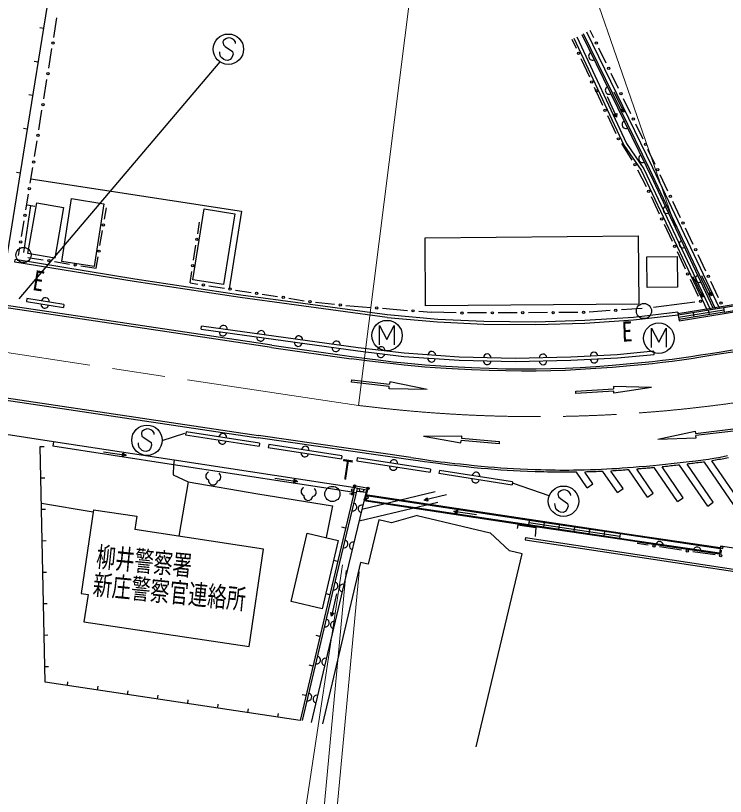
# Model space of a CAD drawing. Units: millimetres, scale not verified. Extents: x 40000 to 680000, y 20000 to 380000.
# Drawn here: x 222264 to 268953, y 243213 to 294548 of the extents above; entities that cross this region are included whole.
import ezdxf
from ezdxf.enums import TextEntityAlignment as Align

# ---------------------------------------------------------------- set-up
doc = ezdxf.new("R2010")
doc.units = ezdxf.units.MM
doc.header["$LTSCALE"] = 1000
doc.linetypes.add('CHAIN', pattern=[18.5, 12, -1.5, 3.5, -1.5])
for name, color, linetype, lineweight in [('M-BGD', 7, 'Continuous', 25), ('M-BMK', 2, 'CHAIN', 13), ('M-STR-HTXT', 7, 'Continuous', 13), ('M-STR-STRC', 7, 'Continuous', 25)]:
    doc.layers.add(name, color=color, linetype=linetype, lineweight=lineweight)
doc.styles.add('ＭＳ ゴシック', font='')
doc.styles.get('ＭＳ ゴシック').set_extended_font_data('MS Gothic')

msp = doc.modelspace()

# ---------------------------------------------------------------- linework, layer by layer
at = {"layer": 'M-BGD'}
for p, q in [((224777, 293116), (224985, 294400)), ((224096, 293701), (223850, 293741)), ((260307, 293078), (260067, 293573)), ((258852, 292994), (259130, 292398)), ((224449, 291093), (224657, 292376)), ((261113, 291414), (260634, 292403)), ((259448, 291719), (260004, 290528)), ((223738, 291496), (223492, 291536)), ((261920, 289751), (261441, 290739)), ((224121, 289069), (224329, 290352)), ((260322, 289848), (260879, 288658)), ((261604, 289545), (262266, 288199)), ((223381, 289292), (223134, 289332)), ((261172, 289233), (261793, 287867)), ((262727, 288087), (262248, 289076)), ((223792, 287045), (224000, 288328)), ((261196, 287978), (261753, 286787)), ((223023, 287088), (222776, 287128)), ((263534, 286423), (263055, 287412)), ((223508, 285292), (223672, 286305)), ((262114, 286132), (262808, 285054)), ((264341, 284759), (263861, 285748)), ((223225, 283539), (223389, 284552)), ((263182, 284405), (263741, 283319)), ((222560, 284199), (222313, 284239)), ((265177, 283005), (264665, 284083)), ((223271, 283826), (237132, 281686)), ((222941, 281786), (223105, 282799)), ((264072, 282646), (264604, 281517)), ((222808, 278975), (223273, 282042)), ((223520, 282004), (223026, 282079)), ((228106, 281156), (228235, 281913)), ((266010, 281250), (265499, 282328)), ((237132, 281686), (236309, 276573)), ((222658, 280033), (222822, 281046)), ((234242, 280201), (234361, 280959)), ((264923, 280839), (265455, 279710)), ((227813, 279431), (227981, 280416)), ((266843, 279495), (266332, 280572)), ((222456, 278786), (222538, 279293)), ((233972, 278472), (234127, 279460)), ((265774, 279032), (266306, 277903)), ((267677, 277739), (267165, 278817)), ((223074, 278652), (224082, 278490)), ((224823, 278372), (225810, 278214)), ((227559, 277934), (227688, 278691)), ((226551, 278095), (227559, 277934)), ((233739, 276973), (233857, 277731)), ((239114, 272882), (209841, 277258)), ((266626, 277224), (267157, 276096)), ((266819, 277391), (267464, 276037)), ((267383, 277470), (268044, 276123)), ((239093, 272734), (209819, 277110)), ((233739, 276973), (234244, 276895)), ((234985, 276779), (235996, 276622)), ((268510, 275984), (267998, 277062)), ((236738, 276506), (237749, 276349)), ((238490, 276233), (239501, 276076)), ((223004, 275957), (222971, 275760)), ((222971, 275760), (225407, 275357)), ((225439, 275554), (223004, 275957)), ((240242, 275960), (241253, 275803)), ((241997, 275704), (243243, 275567)), ((266945, 275710), (264228, 275367)), ((225439, 275554), (225407, 275357)), ((243990, 275496), (245641, 275362)), ((246388, 275302), (248039, 275168)), ((263482, 275295), (262115, 275203)), ((265849, 274864), (268818, 275347)), ((265873, 274716), (268843, 275199)), ((267829, 275186), (267877, 274890)), ((268818, 275347), (268867, 275051)), ((248787, 275107), (249612, 275040)), ((251250, 275002), (249612, 275040)), ((253250, 275002), (252000, 274995)), ((255250, 275012), (254000, 275006)), ((257250, 275022), (256000, 275016)), ((259250, 275032), (258000, 275026)), ((261367, 275152), (260000, 275059)), ((265818, 275054), (265838, 274885)), ((265833, 274963), (265913, 274470)), ((268867, 275051), (265897, 274568)), ((266839, 275025), (266887, 274729)), ((234461, 273937), (234488, 274135)), ((246209, 274163), (246693, 273246)), ((246209, 272906), (246209, 274163)), ((246693, 273246), (247176, 274165)), ((247176, 274165), (247176, 272910)), ((264085, 273993), (264569, 273076)), ((264085, 272736), (264085, 273993)), ((264569, 273076), (265053, 273995)), ((265053, 273995), (265053, 272740)), ((239093, 272734), (244332, 271979)), ((239114, 272882), (244354, 272127)), ((264273, 272277), (264254, 272476)), ((209424, 271095), (238217, 266790)), ((209446, 271244), (238238, 266939)), ((246880, 270466), (246863, 270317)), ((249338, 269959), (246880, 270466)), ((261591, 270162), (261601, 270012)), ((264100, 270103), (261591, 270162)), ((224762, 266532), (218054, 267562)), ((233480, 267185), (233450, 266987)), ((233450, 266987), (238277, 266249)), ((238307, 266446), (233480, 267185)), ((224762, 266532), (224716, 266236)), ((232695, 265313), (224762, 266532)), ((248247, 265345), (238217, 266790)), ((248268, 265493), (238238, 266939)), ((238307, 266446), (238277, 266249)), ((249088, 266898), (251560, 266461)), ((251560, 266461), (251573, 266611)), ((264519, 266710), (267028, 266784)), ((267028, 266784), (267010, 266933)), ((223886, 266220), (224136, 266225)), ((232650, 265017), (224716, 266236)), ((238915, 266356), (238885, 266158)), ((238885, 266158), (243693, 265414)), ((243723, 265611), (238915, 266356)), ((228043, 265870), (229526, 265642)), ((243723, 265611), (243693, 265414)), ((244737, 265470), (244707, 265272)), ((249553, 264725), (244737, 265470)), ((244689, 263180), (232650, 265017)), ((244707, 265272), (249523, 264528)), ((267788, 262293), (265932, 265000)), ((268159, 262547), (266437, 265060)), ((269768, 261991), (267571, 265197)), ((270139, 262246), (268066, 265271)), ((249553, 264725), (249523, 264528)), ((250139, 264650), (250108, 264453)), ((250108, 264453), (254925, 263695)), ((254956, 263893), (250139, 264650)), ((259867, 263499), (259161, 264529)), ((260239, 263753), (259700, 264540)), ((261847, 263197), (260901, 264578)), ((262219, 263452), (261428, 264605)), ((263827, 262896), (262601, 264686)), ((264199, 263150), (263118, 264727)), ((265808, 262594), (264277, 264827)), ((266179, 262849), (264789, 264877)), ((223929, 264154), (224178, 264159)), ((239319, 264146), (240802, 263926)), ((254956, 263893), (254925, 263695)), ((244547, 263552), (244458, 263166)), ((245374, 263475), (244637, 263612)), ((245287, 262817), (245430, 263388)), ((259867, 263499), (260239, 263753)), ((261847, 263197), (262219, 263452)), ((244483, 263042), (244239, 263100)), ((244711, 263273), (245317, 263225)), ((245046, 262099), (249872, 263253)), ((250605, 263038), (249146, 262689)), ((263827, 262896), (264199, 263150)), ((265808, 262594), (266179, 262849)), ((227376, 261889), (223964, 262463)), ((244860, 261326), (250037, 262564)), ((256003, 261061), (245190, 262696)), ((267788, 262293), (268159, 262547)), ((223971, 262088), (224221, 262093)), ((252573, 261722), (251091, 261953)), ((248678, 261672), (246987, 261200)), ((256047, 261358), (256003, 261061)), ((262030, 260472), (256047, 261358)), ((243965, 260849), (243722, 260906)), ((255294, 261074), (255258, 260827)), ((261986, 260176), (256003, 261061)), ((256025, 261210), (262008, 260324)), ((257001, 260914), (257045, 261211)), ((257998, 260766), (258042, 261063)), ((258995, 260618), (259039, 260915)), ((238570, 259465), (230109, 260761)), ((259992, 260471), (260036, 260768)), ((260989, 260323), (261033, 260620)), ((262030, 260472), (261986, 260176)), ((224014, 260022), (224264, 260027)), ((255807, 260231), (255784, 260083)), ((263880, 259732), (263153, 259838)), ((266076, 259409), (264622, 259623)), ((268272, 259086), (266818, 259300)), ((268665, 259189), (268695, 259403)), ((243448, 258656), (243204, 258713)), ((224057, 257955), (224307, 257961)), ((242930, 256462), (242687, 256520)), ((243383, 256523), (243053, 255059)), ((224100, 255889), (224350, 255895)), ((224143, 253823), (224393, 253828)), ((242285, 253731), (242042, 253789)), ((224186, 251757), (224436, 251762)), ((241826, 251785), (241583, 251842)), ((225672, 250504), (225709, 250751)), ((227650, 250207), (227687, 250454)), ((229628, 249910), (229665, 250157)), ((231605, 249613), (231643, 249860)), ((233583, 249316), (233620, 249563)), ((241367, 249838), (241123, 249896)), ((235561, 249018), (235598, 249266)), ((237539, 248721), (237576, 248969)), ((239517, 248424), (239554, 248671))]:
    msp.add_line(p, q, dxfattribs=at)
for points in [[(224454, 295905), (222844, 285986), (221648, 278462), (218159, 279013), (218213, 279566)], [(259171, 293143), (262444, 286138), (263595, 284479), (267963, 275208)], [(259511, 293302), (264196, 283706), (268136, 275337)], [(268310, 275264), (263972, 284433), (259616, 293353)], [(268557, 275304), (264188, 284537), (259832, 293458)], [(258989, 293058), (262270, 286038), (263421, 284379), (267758, 275174)], [(246695, 274698), (237044, 276008), (230072, 277060), (222205, 278340), (222232, 278508)], [(246714, 274867), (237069, 276176), (230099, 277228), (222232, 278508)], [(265833, 274963), (268802, 275445), (272580, 276086), (276184, 276755), (278413, 277199)], [(265913, 274470), (268883, 274952), (272667, 275593), (276279, 276264), (278521, 276711)], [(268818, 275347), (272597, 275987), (276203, 276656), (278434, 277101)], [(268867, 275051), (272650, 275692), (276260, 276362), (278499, 276808)], [(246695, 274698), (250015, 274403), (253061, 274261), (256484, 274230), (259712, 274327), (262916, 274538), (265838, 274885)], [(265818, 275054), (262900, 274708), (259704, 274497), (256482, 274400), (253066, 274431), (250027, 274573), (246714, 274867)], [(264254, 272476), (261840, 272243), (258786, 272089), (255125, 272006), (251450, 272094), (247827, 272344), (244807, 272697), (234488, 274135)], [(234461, 273937), (244781, 272499), (247808, 272145), (251441, 271895), (255125, 271806), (258793, 271889), (261855, 272044), (264273, 272277)], [(269443, 272426), (268688, 272304), (267988, 272191), (267329, 272086), (266697, 271989), (266078, 271899), (265459, 271814), (264825, 271735), (264162, 271659), (263457, 271587), (262695, 271517), (261524, 271418), (260438, 271335), (259414, 271269), (258433, 271219), (257473, 271186), (256513, 271168), (255531, 271167), (254506, 271183), (253417, 271214), (252243, 271262), (251368, 271303), (250586, 271345), (249868, 271389), (249187, 271438), (248515, 271495), (247825, 271562), (247090, 271642), (246281, 271736), (245371, 271847), (244332, 271979)], [(244354, 272127), (245390, 271996), (246298, 271885), (247106, 271791), (247840, 271712), (248528, 271645), (249198, 271588), (249878, 271539), (250594, 271495), (251375, 271453), (252247, 271412), (253420, 271364), (254507, 271333), (255530, 271318), (256511, 271319), (257470, 271336), (258428, 271369), (259408, 271419), (260429, 271485), (261514, 271568), (262683, 271666), (263444, 271737), (264148, 271809), (264809, 271884), (265442, 271964), (266061, 272048), (266678, 272138), (267309, 272235), (267967, 272339), (268666, 272452), (269420, 272575)], [(246846, 270168), (244362, 270451), (244379, 270600), (246863, 270317)], [(249338, 269959), (246829, 270019), (246846, 270168)], [(264100, 270103), (261621, 269713), (261611, 269862)], [(261611, 269862), (259116, 269697), (259106, 269846), (261601, 270012)], [(264519, 266710), (266974, 267231), (266992, 267082)], [(266992, 267082), (269474, 267379), (269492, 267230), (267010, 266933)], [(249088, 266898), (251598, 266909), (251585, 266760)], [(251585, 266760), (254076, 266547), (254064, 266398), (251573, 266611)], [(244483, 263042), (242671, 255366), (240981, 248204), (224208, 250724), (223886, 266220)], [(248268, 265493), (248756, 265422), (249181, 265360), (249556, 265307), (249896, 265261), (250212, 265219), (250520, 265181), (250831, 265144), (251159, 265107), (251518, 265068), (251921, 265026), (252428, 264974), (252898, 264929), (253341, 264889), (253765, 264854), (254180, 264823), (254595, 264796), (255020, 264771), (255464, 264750), (255935, 264730), (256445, 264711), (256807, 264699), (257143, 264688), (257459, 264680), (257761, 264675), (258057, 264671), (258354, 264670), (258656, 264671), (258972, 264674), (259308, 264681), (259671, 264689), (260078, 264701), (260455, 264713), (260810, 264728), (261150, 264743), (261482, 264761), (261814, 264781), (262154, 264804), (262508, 264830), (262885, 264859), (263291, 264892), (263763, 264932), (264200, 264971), (264611, 265010), (265005, 265049), (265389, 265090), (265774, 265133), (266167, 265179), (266577, 265227), (267013, 265280), (267483, 265338), (267848, 265388), (268185, 265443), (268502, 265501), (268805, 265560), (269102, 265617)], [(269155, 265474), (269050, 265455), (268946, 265435), (268841, 265414), (268735, 265394), (268628, 265373), (268520, 265352), (268410, 265331), (268298, 265311), (268183, 265290), (268066, 265271)], [(232650, 265017), (232639, 264359), (233613, 263886), (232993, 260319)], [(245349, 263357), (244321, 263540), (232695, 265313), (232650, 265017)], [(259161, 264529), (258798, 264527), (258481, 264526), (258201, 264526), (257948, 264527), (257712, 264530), (257484, 264533), (257253, 264538), (257009, 264544), (256742, 264552), (256444, 264561), (255933, 264578), (255460, 264596), (255015, 264618), (254588, 264642), (254172, 264670), (253756, 264702), (253330, 264738), (252887, 264778), (252415, 264825), (251907, 264876), (251503, 264919), (251143, 264958), (250814, 264995), (250503, 265032), (250195, 265070), (249877, 265112), (249537, 265158), (249161, 265212), (248735, 265273), (248247, 265345)], [(265932, 265000), (265817, 264987), (265703, 264974), (265589, 264961), (265475, 264949), (265362, 264936), (265249, 264924), (265135, 264912), (265020, 264900), (264905, 264888), (264789, 264877)], [(267571, 265197), (267564, 265197), (267557, 265196), (267550, 265195), (267543, 265194), (267536, 265193), (267529, 265192), (267522, 265191), (267515, 265191), (267508, 265190), (267501, 265189), (267386, 265175), (267273, 265161), (267162, 265147), (267053, 265134), (266946, 265121), (266841, 265108), (266738, 265096), (266636, 265083), (266536, 265071), (266437, 265060)], [(260901, 264578), (260791, 264573), (260679, 264569), (260566, 264565), (260450, 264561), (260332, 264557), (260212, 264553), (260089, 264549), (259962, 264546), (259833, 264543), (259700, 264540)], [(262601, 264686), (262476, 264676), (262354, 264667), (262233, 264658), (262115, 264650), (261998, 264641), (261883, 264633), (261768, 264626), (261655, 264619), (261541, 264612), (261428, 264605)], [(264277, 264827), (264187, 264819), (264095, 264811), (264001, 264802), (263906, 264794), (263810, 264785), (263712, 264777), (263613, 264768), (263511, 264760), (263408, 264751), (263303, 264742), (263284, 264741), (263265, 264739), (263247, 264738), (263228, 264736), (263210, 264735), (263191, 264733), (263173, 264732), (263154, 264730), (263136, 264729), (263118, 264727)], [(233613, 263886), (238202, 263107), (243117, 262321), (242682, 260234)], [(241132, 248209), (243584, 258586), (244757, 263462)], [(245349, 263357), (244167, 258447), (241715, 248071)], [(256047, 261358), (245327, 262979), (245260, 262989)], [(268614, 259545), (263208, 260343), (262038, 260522), (256055, 261408), (245272, 263038)], [(268558, 259149), (263148, 259948), (261978, 260126), (255996, 261012), (245178, 262647)], [(227399, 262045), (226584, 256542), (227029, 256476), (226763, 254683), (237623, 253074), (238570, 259465)], [(227399, 262045), (230243, 261636), (230117, 260760)], [(246987, 261200), (246148, 261398), (245454, 258470), (244959, 258588), (242447, 247984)], [(248678, 261672), (253488, 260535), (254746, 259362)], [(255294, 261074), (256484, 260899), (256444, 260305)], [(268607, 259495), (263200, 260294), (262030, 260472)], [(255784, 260083), (275947, 257027), (275470, 250863)], [(255807, 260231), (276107, 257154), (275620, 250852)], [(268565, 259198), (263156, 259997), (261986, 260176)], [(275508, 243603), (276719, 258438), (268632, 259674), (268558, 259145), (263168, 259937)], [(252569, 246464), (255577, 259165), (254746, 259362)]]:
    msp.add_lwpolyline(points, dxfattribs=at)
for points in [[(261802, 288119), (261793, 287867), (261597, 288026)], [(262268, 288451), (262266, 288199), (262066, 288351)], [(228073, 282182), (227425, 278054), (225301, 278387), (225949, 282516)], [(225416, 281926), (224839, 278598), (223076, 278904), (223653, 282231)], [(236685, 281513), (235940, 276862), (233931, 277183), (234677, 281835)], [(263252, 275585), (249235, 275462), (249196, 279947), (263213, 280070)], [(263800, 276672), (263783, 278686), (265786, 278704), (265804, 276689)], [(267469, 276288), (267464, 276037), (267266, 276192)], [(268046, 276375), (268044, 276123), (267844, 276276)], [(229320, 265788), (229526, 265642), (229286, 265565)], [(240596, 264070), (240802, 263926), (240563, 263848)], [(249391, 262632), (249146, 262689), (249338, 262851)], [(251296, 261807), (251091, 261953), (251331, 262029)], [(242439, 255546), (240391, 256026), (241445, 260524), (243492, 260044)], [(243212, 255254), (243053, 255059), (242993, 255304)]]:
    msp.add_lwpolyline(points, close=True, dxfattribs=at)
for centre, radius in [((224717, 292746), 75), ((260470, 292741), 75), ((259289, 292059), 75), ((261277, 291077), 75), ((224389, 290722), 75), ((260163, 290188), 75), ((260492, 289614), 75), ((262084, 289413), 75), ((224060, 288699), 75), ((261037, 288318), 75), ((262891, 287749), 75), ((223732, 286675), 75), ((261912, 286447), 75), ((263698, 286086), 75), ((223449, 284922), 75), ((263011, 284739), 75), ((264505, 284422), 75), ((223165, 283169), 75), ((263912, 282985), 75), ((265338, 282667), 75), ((222882, 281416), 75), ((228043, 280786), 75), ((264763, 281178), 75), ((266171, 280911), 75), ((234184, 279831), 75), ((222783, 278807), 500), ((222598, 279663), 75), ((265615, 279371), 75), ((227750, 279061), 75), ((267004, 279156), 75), ((224453, 278431), 75), ((226181, 278155), 75), ((233915, 278102), 75), ((266466, 277564), 75), ((267838, 277401), 75), ((234615, 276837), 75), ((236367, 276564), 75), ((238119, 276291), 75), ((239872, 276018), 75), ((241624, 275745), 75), ((267317, 275756), 75), ((268671, 275645), 75), ((243616, 275527), 75), ((246015, 275332), 75), ((248413, 275137), 75), ((261741, 275177), 75), ((263596, 275124), 500), ((251625, 274994), 75), ((253625, 275004), 75), ((255625, 275014), 75), ((257625, 275024), 75), ((259625, 275034), 75), ((246696, 273511), 1000), ((264573, 273341), 1000), ((243101, 263096), 500), ((244430, 263363), 75), ((244564, 263625), 75), ((244564, 263625), 60), ((244564, 263625), 50), ((245448, 263461), 75), ((245448, 263461), 60), ((245448, 263461), 50), ((244441, 263093), 75), ((244441, 263093), 60), ((244441, 263093), 50), ((245373, 262858), 75), ((245269, 262744), 75), ((245269, 262744), 60), ((245269, 262744), 50), ((264251, 259677), 75), ((266447, 259354), 75), ((268717, 259560), 75), ((268643, 259032), 75)]:
    msp.add_circle(centre, radius, dxfattribs=at)
for centre, radius, start, end in [((260208, 291874), 250, 116.0217, 296.0217), ((261305, 289627), 250, 116.0217, 296.0217), ((262402, 287381), 250, 116.0217, 296.0217), ((263498, 285134), 250, 116.0217, 296.0217), ((265101, 281783), 250, 115.2112, 295.2111), ((266166, 279521), 250, 115.2112, 295.2111), ((267230, 277260), 250, 115.2112, 295.2111), ((224222, 275756), 250, 350.603, 170.603), ((224189, 275559), 250, 170.603, 350.603), ((235933, 273934), 250, 352.066, 172.066), ((235907, 273736), 250, 172.066, 352.066), ((238410, 273589), 250, 352.066, 172.066), ((238383, 273391), 250, 172.066, 352.066), ((240886, 273244), 250, 352.066, 172.066), ((243362, 272899), 250, 352.066, 172.066), ((240859, 273046), 250, 172.066, 352.066), ((243335, 272700), 250, 172.066, 352.066), ((246317, 272521), 250, 353.3277, 173.3277), ((246295, 272322), 250, 173.3277, 353.3277), ((249639, 272219), 250, 356.0582, 176.0582), ((253288, 272050), 250, 358.6225, 178.6224), ((256956, 272047), 250, 1.2937, 181.2937), ((260313, 272166), 250, 2.8987, 182.8987), ((249625, 272020), 250, 176.0582, 356.0582), ((253283, 271850), 250, 178.6224, 358.6225), ((256959, 271847), 250, 181.2937, 1.2937), ((260324, 271966), 250, 182.8987, 2.8987), ((235893, 266816), 250, 351.3025, 171.3025), ((235863, 266618), 250, 171.3025, 351.3025), ((241319, 265984), 250, 351.1971, 171.1971), ((241289, 265786), 250, 171.1971, 351.1972), ((247115, 264900), 250, 171.214, 351.214), ((247145, 265098), 250, 351.214, 171.214), ((235043, 264271), 268, 110.43, 249.6772), ((235505, 264225), 268, 279.0088, 58.256), ((252548, 264272), 250, 351.0628, 171.0628), ((235249, 263990), 300, 174.343, 354.343), ((252516, 264074), 250, 171.0628, 351.0628), ((241311, 263256), 268, 110.43, 249.6772), ((241773, 263210), 268, 279.0088, 58.256), ((245025, 263426), 178, 173.5391, 346.358), ((241516, 262975), 300, 174.343, 354.343), ((244463, 262240), 250, 256.468, 76.468), ((245051, 262118), 250, 76.468, 256.468), ((243878, 259809), 250, 256.468, 76.468), ((244466, 259687), 250, 76.468, 256.468), ((264626, 259723), 250, 351.6392, 171.6392), ((267099, 259360), 250, 351.6392, 171.6392), ((243220, 257047), 250, 256.7054, 76.7054), ((243804, 256909), 250, 76.7054, 256.7054), ((242645, 254614), 250, 256.7054, 76.7054), ((243229, 254476), 250, 76.7054, 256.7054), ((242070, 252181), 250, 256.7054, 76.7054), ((242654, 252043), 250, 76.7054, 256.7054), ((241495, 249748), 250, 256.7054, 76.7054), ((242079, 249610), 250, 76.7054, 256.7054)]:
    msp.add_arc(centre, radius, start, end, dxfattribs=at)
at = {"layer": 'M-BMK'}
msp.add_line((68918, 295319), (244818, 268919), dxfattribs=at)
msp.add_arc((256542, 361650), 93469, 262.7944, 292.78197, dxfattribs=at)
at = {"layer": 'M-STR-HTXT'}
for p, q in [((265810, 280269), (253160, 316657)), ((244818, 268919), (248881, 301054)), ((243759, 258426), (239267, 228653)), ((244012, 258065), (241862, 235020)), ((244869, 257985), (242719, 234940))]:
    msp.add_line(p, q, dxfattribs=at)
at = {"layer": 'M-STR-STRC'}
for p, q in [((235934, 292920), (235891, 292814)), ((235891, 292814), (235930, 292616)), ((235930, 292616), (236059, 292509)), ((236092, 293024), (235934, 292920)), ((236241, 293083), (236092, 293024)), ((236411, 293075), (236241, 293083)), ((236519, 293031), (236411, 293075)), ((236642, 292926), (236519, 293031)), ((236730, 292827), (236642, 292926)), ((236737, 292711), (236730, 292827)), ((235706, 292061), (235695, 292177)), ((236059, 292509), (236530, 292198)), ((236530, 292198), (236566, 292011)), ((235745, 291869), (235706, 292061)), ((235828, 291772), (235745, 291869)), ((235952, 291664), (235828, 291772)), ((236064, 291619), (235952, 291664)), ((236234, 291607), (236064, 291619)), ((236378, 291670), (236234, 291607)), ((236483, 291797), (236378, 291670)), ((236566, 292011), (236483, 291797)), ((235697, 291512), (222473, 275932)), ((230578, 267210), (230535, 267103)), ((230535, 267103), (230575, 266906)), ((230736, 267313), (230578, 267210)), ((230886, 267372), (230736, 267313)), ((231055, 267365), (230886, 267372)), ((231164, 267321), (231055, 267365)), ((231286, 267216), (231164, 267321)), ((231375, 267117), (231286, 267216)), ((231381, 267000), (231375, 267117)), ((231905, 266604), (233389, 267096)), ((230351, 266351), (230340, 266467)), ((230575, 266906), (230703, 266798)), ((230703, 266798), (231175, 266487)), ((231175, 266487), (231211, 266300)), ((230390, 266158), (230351, 266351)), ((230472, 266062), (230390, 266158)), ((230596, 265954), (230472, 266062)), ((230709, 265909), (230596, 265954)), ((231023, 265959), (230878, 265896)), ((231127, 266087), (231023, 265959)), ((231211, 266300), (231127, 266087)), ((230878, 265896), (230709, 265909)), ((257372, 262979), (255020, 263776)), ((258286, 263364), (258137, 263305)), ((258455, 263356), (258286, 263364)), ((258564, 263313), (258455, 263356)), ((257978, 263202), (257936, 263095)), ((257936, 263095), (257975, 262898)), ((257975, 262898), (258104, 262790)), ((258137, 263305), (257978, 263202)), ((258686, 263208), (258564, 263313)), ((258775, 263109), (258686, 263208)), ((258781, 262992), (258775, 263109)), ((257751, 262343), (257740, 262459)), ((257790, 262150), (257751, 262343)), ((258104, 262790), (258575, 262479)), ((258575, 262479), (258611, 262292)), ((257873, 262054), (257790, 262150)), ((257996, 261946), (257873, 262054)), ((258109, 261901), (257996, 261946)), ((258279, 261888), (258109, 261901)), ((258423, 261951), (258279, 261888)), ((258527, 262079), (258423, 261951)), ((258611, 262292), (258527, 262079))]:
    msp.add_line(p, q, dxfattribs=at)
for centre in [(236260, 292338), (230905, 266628), (258305, 262620)]:
    msp.add_circle(centre, 1000, dxfattribs=at)

# ---------------------------------------------------------------- texts
at = {"layer": 'M-BGD', "style": 'ＭＳ ゴシック'}
for s, rotation, width, p in [('E', 350.763, 0.8, (223263, 276126)), ('E', 1.976, 0.8, (262170, 272714)), ('T', 351.359, 0.8, (243523, 263708)), ('柳井警察署', 354.343, 0.7, (227482, 257937)), ('新庄警察官連絡所', 354.343, 0.7, (227268, 256108))]:
    msp.add_text(s, height=1320, rotation=rotation, dxfattribs=dict(at, width=width)).set_placement(p, align=Align.BOTTOM_LEFT)

doc.saveas('drawing.dxf')
